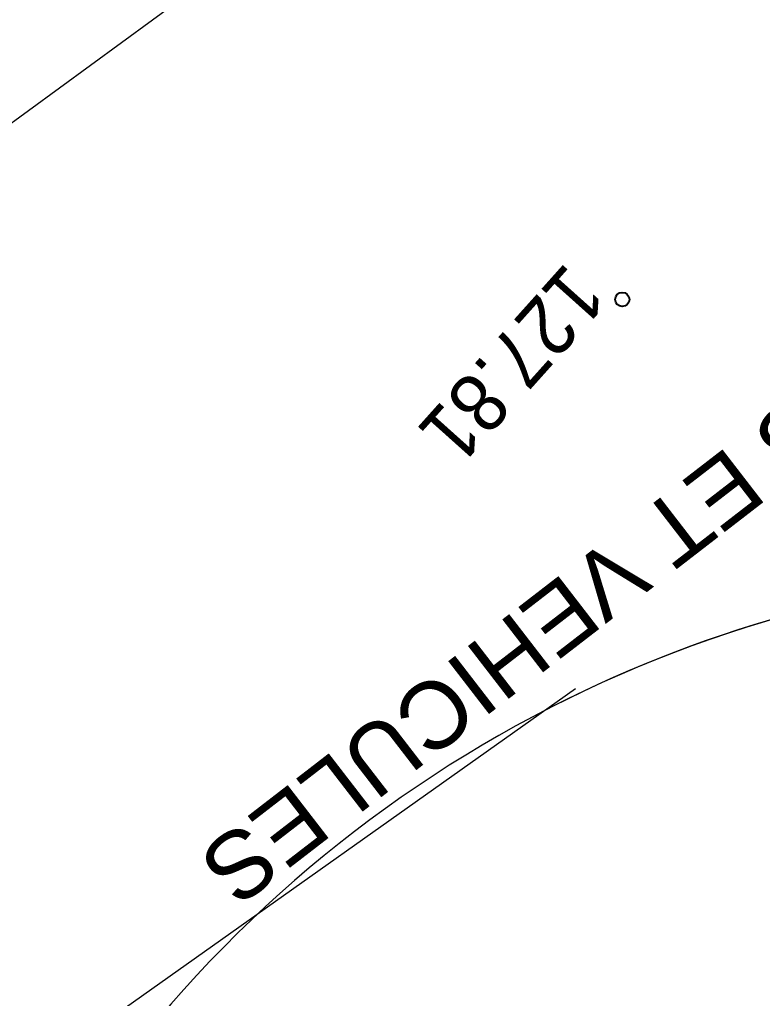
# Model space of a CAD drawing. Header units: metres. Extents: x -2858 to 512, y -1995 to 1252.
# Drawn here: x -924.3 to -919.05, y -909.28 to -902.36 of the extents above; entities that cross this region are included whole.
import ezdxf
from ezdxf.enums import TextEntityAlignment as Align

# ---------------------------------------------------------------- set-up
doc = ezdxf.new("R2010")
doc.units = ezdxf.units.M
doc.header["$PDMODE"] = 33
doc.header["$PDSIZE"] = 0.1
for name, color, linetype in [('Calque commun', 7, 'Continuous'), ('Calque14', 7, 'Continuous'), ('Calque15', 7, 'Continuous'), ('Textes', 7, 'Continuous')]:
    doc.layers.add(name, color=color, linetype=linetype)
doc.styles.add('Arial12', font='arial.ttf', dxfattribs={"width": 0.9, "height": 0.41584})
doc.styles.add('Arial18', font='arial.ttf', dxfattribs={"height": 0.309252})

# ---------------------------------------------------------------- blocks, each defined once
blk = doc.blocks.new('PointTopo_SPE')
at = {"layer": 'Calque commun', "color": 1, "linetype": 'ByBlock', "lineweight": -2}
blk.add_point((0, 0), dxfattribs=at)
blk = doc.blocks.new('geometrebondepartleger')
at = {"layer": 'Calque14', "color": 0, "linetype": 'ByBlock', "lineweight": -2}
blk.add_blockref('PointTopo_SPE', (149.8598, 128.8005, 206.807), dxfattribs=at)
at = {"layer": 'Calque15', "color": 1, "linetype": 'ByBlock', "lineweight": -2, "style": 'Arial12', "width": 0.9}
blk.add_text('127.81', height=0.41584, dxfattribs=at).set_placement((149.9198, 128.7405, 206.807), align=Align.TOP_LEFT)
blk = doc.blocks.new('pattern')
at = {"layer": 'Calque commun', "color": 7, "linetype": 'Continuous', "lineweight": 9}
mesh = blk.add_polyface(dxfattribs=at)
corners = [(70.8497, 113.5412), (53.8349, 19.1692), (74.7282, 106.3237), (76.0435, 113.5984), (74.769, 106.1763), (58.8077, 18.2701), (114.1703, 105.207), (114.1703, 98.5387)]
mesh.append_faces([[corners[k] for k in face] for face in [(3, 4, 6)]], dxfattribs={"vtx0": -1, "vtx1": -1, "color": 7})
mesh.append_faces([[corners[k] for k in face] for face in [(3, 2, 4)]], dxfattribs={"vtx0": -1, "vtx2": -1, "color": 7})
mesh.append_faces([[corners[k] for k in face] for face in [(5, 2, 1)]], dxfattribs={"vtx1": -1, "color": 7})
mesh.append_faces([[corners[k] for k in face] for face in [(0, 1, 2), (3, 0, 2)]], dxfattribs={"vtx1": -1, "vtx2": -1, "color": 7})
mesh.append_faces([[corners[k] for k in face] for face in [(4, 7, 6)]], dxfattribs={"vtx2": -1, "color": 7})

msp = doc.modelspace()

# ---------------------------------------------------------------- linework, layer by layer
at = {"layer": 'Calque commun', "color": 7, "linetype": 'Continuous', "lineweight": 9}
for p, q in [((-922.3072, -901.5973), (-929.6183, -906.9413)), ((-920.369, -907.0948), (-925.9644, -911.0587))]:
    msp.add_line(p, q, dxfattribs=at)
at = {"layer": 'Calque commun', "color": 9, "linetype": 'Continuous', "lineweight": 9}
msp.add_arc((-916.4656, -915.217), 8.9712, 36.94483, 149.60285, dxfattribs=at)
at = {"layer": 'Calque commun', "color": 7, "linetype": 'Continuous', "lineweight": 9}
msp.add_arc((-916.4809, -915.1658), 8.9187, 69.44479, 117.77923, dxfattribs=at)

# ---------------------------------------------------------------- block references
at = {"layer": 'Calque commun', "color": 0, "linetype": 'ByBlock', "lineweight": -2, "rotation": 228.1617603435354}
for name, p in [('geometrebondepartleger', (-916.0371, -706.7784)), ('pattern', (-954.4467, -766.6559))]:
    msp.add_blockref(name, p, dxfattribs=at)

# ---------------------------------------------------------------- texts
at = {"layer": 'Textes', "color": 5, "linetype": 'ByBlock', "lineweight": -2, "style": 'Arial18'}
msp.add_text('ACCES PIETONS ET VEHICULES', height=0.471918, rotation=217.66241, dxfattribs=at).set_placement((-922.7683, -908.653), align=Align.TOP_RIGHT)

doc.saveas('drawing.dxf')
